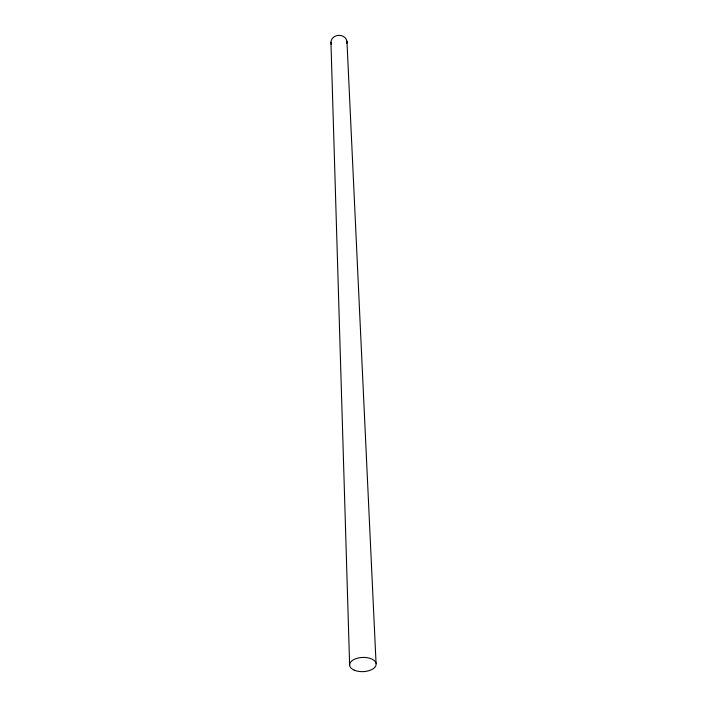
<?xml version="1.0" encoding="UTF-8"?>
<svg xmlns="http://www.w3.org/2000/svg" width="707" height="707" viewBox="0 0 707 707"><rect width="100%" height="100%" fill="white"/><g stroke="black" fill="none" stroke-linecap="round" stroke-linejoin="round"><path stroke-width="1.06" d="M346.951 41.262L376.062 663.352M330.938 42.252L349.612 664.748M331.274 44.285A8.042 6.911 -2.2 0 1 338.503 35.35A8.042 6.911 -2.2 0 1 346.898 43.321M354.26 670.174A13.274 7.114 -2.2 0 0 375.921 665.481A13.274 7.114 -2.2 0 0 358.458 657.943A13.274 7.114 -2.2 0 0 354.26 670.174"/></g></svg>
